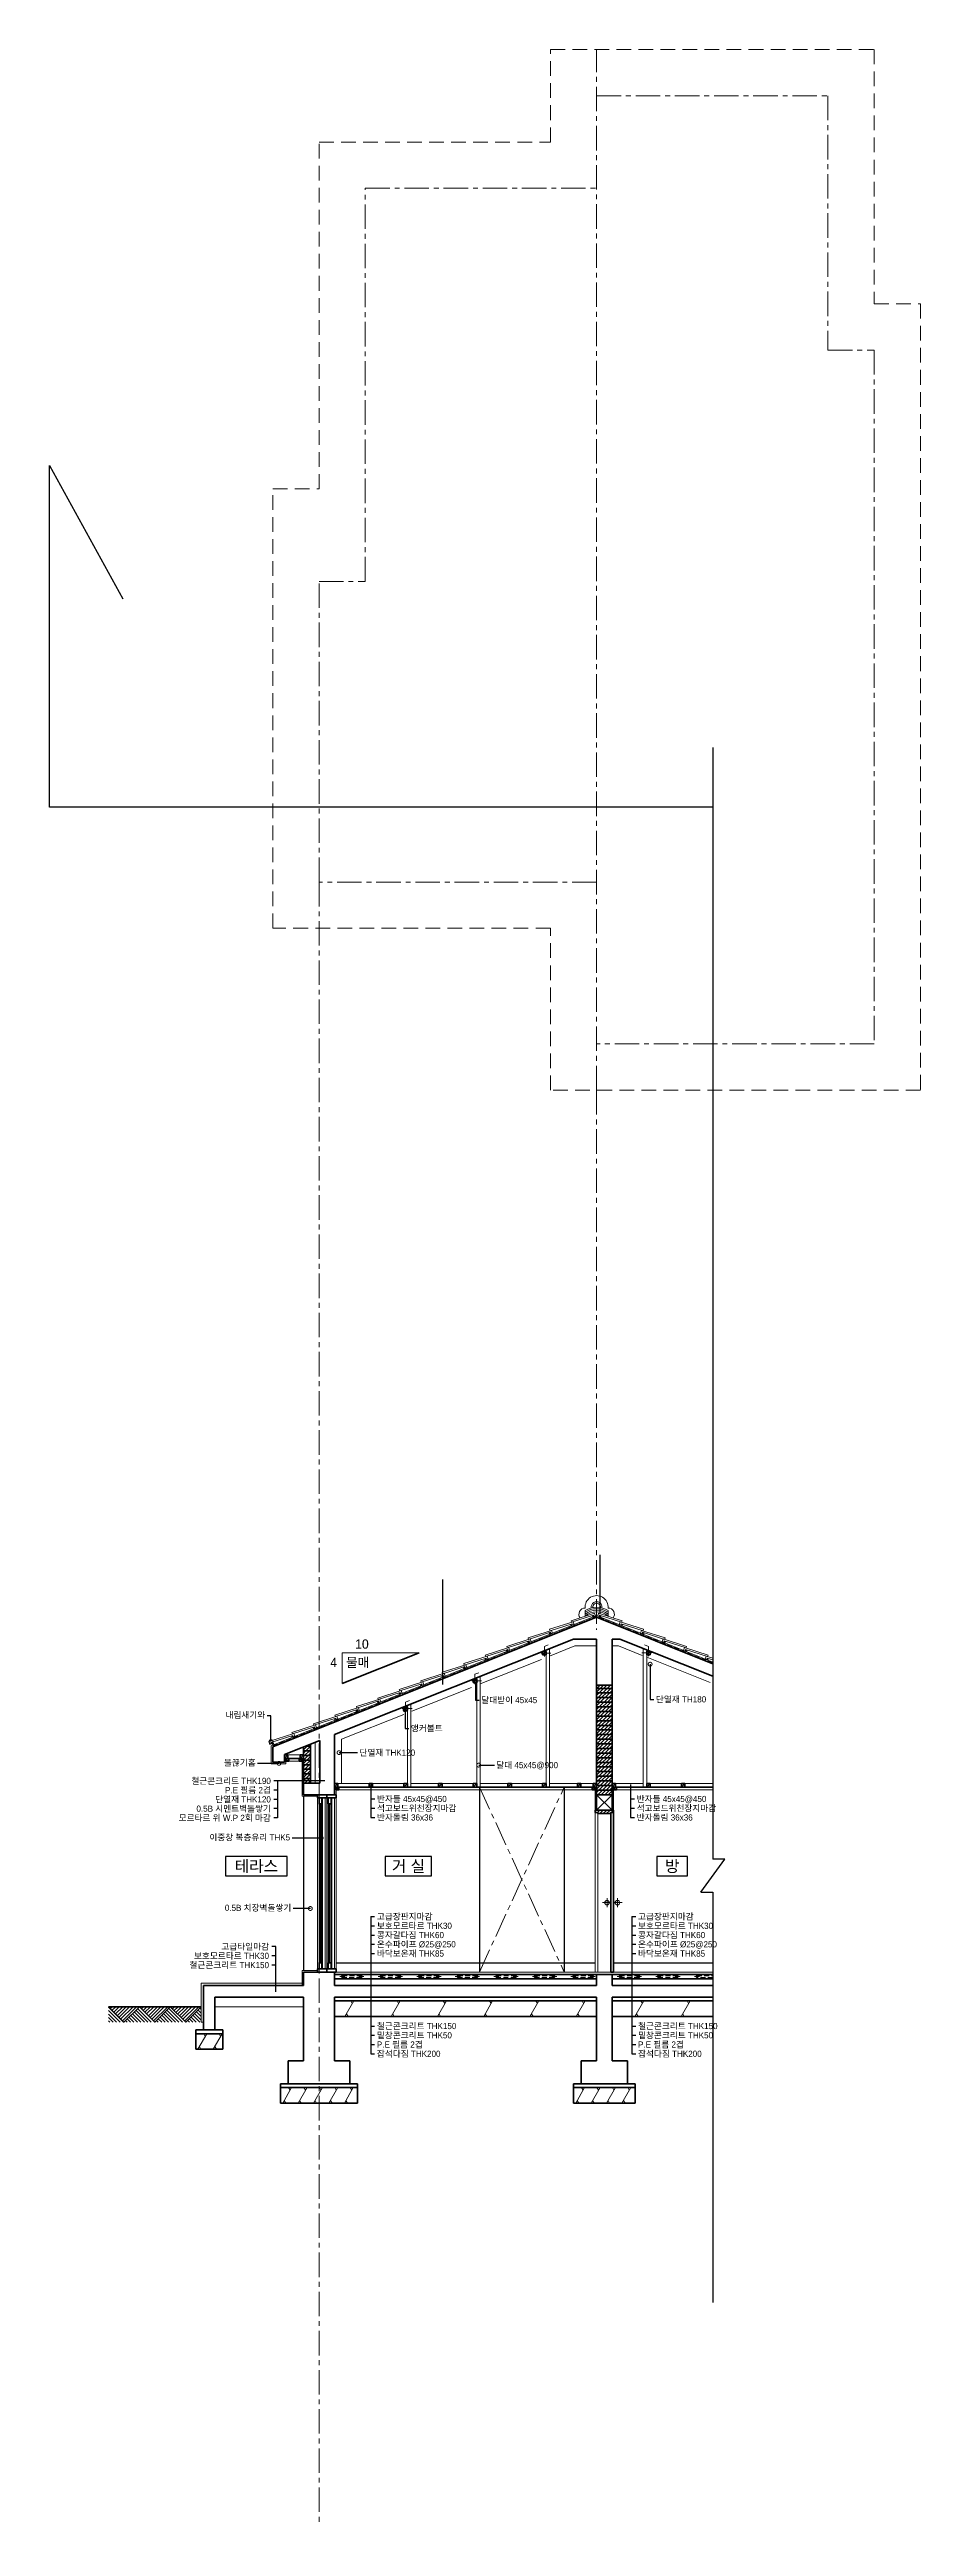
# Model space of a CAD drawing. Header units: millimetres. Extents: x -26940 to 54523, y 0 to 50405.
# Drawn here: x 9967 to 21262, y 18272 to 50405 of the extents above; entities that cross this region are included whole.
import ezdxf
from ezdxf.enums import TextEntityAlignment as Align

# ---------------------------------------------------------------- set-up
doc = ezdxf.new("R2010")
doc.units = ezdxf.units.MM
doc.header["$LTSCALE"] = 10
doc.linetypes.add('CENTER', pattern=[50.8, 31.75, -6.35, 6.35, -6.35])
doc.linetypes.add('HIDDEN', pattern=[9.525, 6.35, -3.175])
doc.layers.get('0').update_dxf_attribs({"lineweight": 30})
for name, color, linetype, lineweight in [('단면선', 2, 'Continuous', 40), ('단열재', 6, 'BATTING', 9), ('마감선', 3, 'Continuous', 20), ('문자', 7, 'Continuous', 30), ('숨은선', 6, 'HIDDEN', 9), ('입면선', 4, 'Continuous', 30), ('중심선', 1, 'CENTER', 20), ('해칭선', 6, 'Continuous', 9)]:
    doc.layers.add(name, color=color, linetype=linetype, lineweight=lineweight)
doc.styles.add('KO', font='')
doc.styles.get('KO').set_extended_font_data('Gulim')
doc.linetypes.add('BATTING', pattern='A,0.00254,-2.54,[134,ltypeshp.shx,S=2.54,R=0,X=-2.54,Y=0],-5.08,[134,ltypeshp.shx,S=2.54,R=180,X=2.54,Y=0],-2.54', length=10.16254)
doc.dimstyles.new('40$7', dxfattribs={"dimscale": 40, "dimtxt": 2, "dimasz": 2.5, "dimexe": 1.25, "dimexo": 0.625, "dimtad": 1, "dimlunit": 6, "dimtxsty": 'KO', "dimblk": 'DOTSMALL', "dimcen": 2.5, "dimclrd": 7, "dimclre": 7, "dimclrt": 7, "dimadec": 0, "dimazin": 0, "dimtfac": 1, "dimtmove": 0, "dimatfit": 3, "dimldrblk": 'DOTSMALL', "dimfxl": 1, "dimlwd": 30, "dimlwe": 30, "dimarcsym": 0})

# ---------------------------------------------------------------- blocks, each defined once
blk = doc.blocks.new('_DotSmall')
at = {"color": 0, "linetype": 'ByBlock', "const_width": 0.5}
blk.add_lwpolyline([(-0.0625, 0, 1), (0.0625, 0, 1)], format="xyb", close=True, dxfattribs=at)

msp = doc.modelspace()

# ---------------------------------------------------------------- hatches: boundary and pattern name
at = {"layer": '단면선'}
h = msp.add_hatch(dxfattribs=at)
h.set_pattern_fill('_USER', color=256, scale=60, pattern_type=0)
h.set_pattern_definition([(0, (17262.04, 27764.556), (0, 60), [])])
h.paths.add_polyline_path([(17262.039, 29184.556), (17062.039, 29184.556), (17062.039, 27764.556), (17262.039, 27764.556)])
h = msp.add_hatch(dxfattribs=at)
h.set_pattern_fill('_USER', color=256, scale=60, pattern_type=0)
h.set_pattern_definition([(0, (13291.5, 27914.556), (0, 60), [])])
h.paths.add_polyline_path([(13352.039, 28420.556), (13262.039, 28384.556), (13262.039, 27914.556), (13352.039, 27914.556)])
at = {"layer": '해칭선'}
h = msp.add_hatch(dxfattribs=at)
h.set_pattern_fill('ANSI31', color=256, scale=10)
h.paths.add_polyline_path([(17262.039, 29184.556), (17062.039, 29184.556), (17062.039, 27764.556), (17262.039, 27764.556)])
h = msp.add_hatch(dxfattribs=at)
h.set_pattern_fill('ANSI31', color=256, scale=10)
h.paths.add_polyline_path([(13352.039, 28420.556), (13262.039, 28384.556), (13262.039, 27914.556), (13352.039, 27914.556)])
h = msp.add_hatch(dxfattribs=at)
h.set_pattern_fill('ANSI31', color=256, scale=5)
h.paths.add_polyline_path([(13068.039, 28235.333), (13032.039, 28235.333), (13032.039, 28199.333), (13068.039, 28199.333)])
h = msp.add_hatch(dxfattribs=at)
h.set_pattern_fill('ANSI31', color=256, scale=5)
h.paths.add_polyline_path([(13242.039, 28235.333), (13206.039, 28235.333), (13206.039, 28199.333), (13242.039, 28199.333)])
h = msp.add_hatch(dxfattribs=at)
h.set_pattern_fill('ANSI31', color=256, scale=5)
h.set_pattern_definition([(45, (650, -370.777), (-11.22532, 11.22532), [])])
h.paths.add_polyline_path([(13718.039, 27864.556), (13682.039, 27864.556), (13682.039, 27828.556), (13718.039, 27828.556)])
h = msp.add_hatch(dxfattribs=at)
h.set_pattern_fill('ANSI31', color=256, scale=5)
h.set_pattern_definition([(45, (3800, -370.777), (-11.22532, 11.22532), [])])
h.paths.add_polyline_path([(17042.039, 27864.556), (17006.039, 27864.556), (17006.039, 27828.556), (17042.039, 27828.556)])
h = msp.add_hatch(dxfattribs=at)
h.set_pattern_fill('ANSI31', color=256, scale=5)
h.set_pattern_definition([(45, (4250, -370.777), (-11.22532, 11.22532), [])])
h.paths.add_polyline_path([(17318.039, 27864.556), (17282.039, 27864.556), (17282.039, 27828.556), (17318.039, 27828.556)])
h = msp.add_hatch(dxfattribs=at)
h.set_pattern_fill('ANSI31', color=256, scale=10)
h.paths.add_polyline_path([(17282.039, 27564.556), (17042.039, 27564.556), (17042.039, 27534.556), (17077.039, 27534.556), (17077.039, 27519.556), (17247.039, 27519.556), (17247.039, 27534.556), (17282.039, 27534.556)])
h = msp.add_hatch(dxfattribs=at)
h.set_pattern_fill('ANSI31', color=256, scale=10)
h.paths.add_polyline_path([(11132.039, 25014.556), (10732.039, 25014.556), (10932.039, 24814.556)])
h.paths.add_polyline_path([(11532.039, 25014.556), (11132.039, 25014.556), (11332.039, 24814.556)])
h.paths.add_polyline_path([(11932.039, 25014.556), (11532.039, 25014.556), (11732.039, 24814.556)])
h = msp.add_hatch(dxfattribs=at)
h.set_pattern_fill('ANSI31', color=256, scale=10, angle=90)
h.paths.add_polyline_path([(10732.039, 25014.556), (10732.039, 24814.556), (10932.039, 24814.556)])
h.paths.add_polyline_path([(11132.039, 25014.556), (10932.039, 24814.556), (11332.039, 24814.556)])
h.paths.add_polyline_path([(11532.039, 25014.556), (11332.039, 24814.556), (11732.039, 24814.556)])
h.paths.add_polyline_path([(11932.039, 25014.556), (11732.039, 24814.556), (11932.039, 24814.556)])

# ---------------------------------------------------------------- linework, layer by layer
for p, q in [((9966.639, 40574.287), (9966.639, 45008.677)), ((9966.639, 45008.677), (10916.003, 43280.992)), ((18568.446, 41351.745), (18568.446, 40574.287)), ((18568.446, 40574.287), (9966.639, 40574.287)), ((18568.446, 40574.287), (18568.446, 26930.581)), ((18412.807, 26500.677), (18724.084, 26930.581)), ((18724.084, 26930.581), (18568.446, 26930.581)), ((18412.807, 26500.677), (18568.446, 26500.677)), ((18568.446, 26500.677), (18568.446, 21178.504))]:
    msp.add_line(p, q)
at = {"layer": '단면선'}
for p, q in [((12862.039, 28386.111), (17062.039, 30066.111)), ((18568.446, 29463.548), (17062.039, 30066.111)), ((13662.039, 28544.556), (16762.039, 29784.556)), ((13761.377, 29206.209), (14761.377, 29606.209)), ((16762.039, 29784.556), (17062.039, 29784.556)), ((17062.039, 29784.556), (17062.039, 27564.556)), ((17262.039, 29784.556), (17262.039, 27564.556)), ((17262.039, 29784.556), (17362.039, 29784.556)), ((18568.446, 29301.993), (17362.039, 29784.556)), ((17062.039, 29184.556), (17262.039, 29184.556)), ((12862.039, 28386.111), (12862.039, 28186.111)), ((13012.039, 28284.556), (13472.039, 28468.556)), ((13012.039, 28186.111), (13012.039, 28284.556)), ((13262.039, 28384.556), (13262.039, 27764.556)), ((13352.039, 28420.556), (13352.039, 27914.556)), ((13472.039, 28468.556), (13472.039, 27914.556)), ((13662.039, 28544.556), (13662.039, 27764.556)), ((12862.039, 28186.111), (13012.039, 28186.111)), ((13012.039, 28235.333), (13262.039, 28235.333)), ((13262.039, 27914.556), (13472.039, 27914.556)), ((13262.039, 27764.556), (13662.039, 27764.556)), ((13479.539, 27644.556), (13479.539, 25584.556)), ((13599.539, 27644.556), (13599.539, 25584.556)), ((13662.039, 27864.556), (17062.039, 27864.556)), ((17262.039, 27864.556), (18568.446, 27864.556)), ((17042.039, 27564.556), (17282.039, 27564.556)), ((17042.039, 27534.556), (17042.039, 27564.556)), ((17077.039, 27534.556), (17042.039, 27534.556)), ((17077.039, 27519.556), (17077.039, 27534.556)), ((17247.039, 27519.556), (17077.039, 27519.556)), ((17247.039, 27534.556), (17247.039, 27519.556)), ((17282.039, 27534.556), (17247.039, 27534.556)), ((17282.039, 27564.556), (17282.039, 27534.556)), ((13662.039, 25464.556), (13262.039, 25464.556)), ((13262.039, 25464.556), (13262.039, 25289.556)), ((13662.039, 25464.556), (13662.039, 25289.556)), ((13662.039, 25434.556), (18568.446, 25434.556)), ((17062.039, 25434.556), (17062.039, 25289.556)), ((17262.039, 25434.556), (17262.039, 25289.556)), ((11962.039, 25289.556), (11962.039, 24714.556)), ((13262.039, 25289.556), (11962.039, 25289.556)), ((13262.039, 25139.556), (12112.039, 25139.556)), ((12112.039, 25139.556), (12112.039, 24714.556)), ((13262.039, 25139.556), (13262.039, 24314.556)), ((13662.039, 25374.556), (17062.039, 25374.556)), ((13662.039, 25289.556), (17062.039, 25289.556)), ((13662.039, 25139.556), (17062.039, 25139.556)), ((13662.039, 25139.556), (13662.039, 24314.556)), ((13662.039, 25089.556), (17062.039, 25089.556)), ((17062.039, 25139.556), (17062.039, 24314.556)), ((17262.039, 25374.556), (18568.446, 25374.556)), ((17262.039, 25289.556), (18568.446, 25289.556)), ((17262.039, 25139.556), (18568.446, 25139.556)), ((17262.039, 25139.556), (17262.039, 24314.556)), ((17262.039, 25089.556), (18568.446, 25089.556)), ((10732.039, 25014.556), (11932.039, 25014.556)), ((13662.039, 24889.556), (17062.039, 24889.556)), ((17262.039, 24889.556), (18568.446, 24889.556)), ((11862.039, 24714.556), (12212.039, 24714.556)), ((11862.039, 24714.556), (11862.039, 24464.556)), ((11862.039, 24664.556), (12212.039, 24664.556)), ((11862.039, 24464.556), (12212.039, 24464.556)), ((12212.039, 24714.556), (12212.039, 24464.556)), ((13062.039, 24314.556), (13262.039, 24314.556)), ((13062.039, 24314.556), (13062.039, 24014.556)), ((13862.039, 24314.556), (13662.039, 24314.556)), ((13862.039, 24314.556), (13862.039, 24014.556)), ((16862.039, 24314.556), (17062.039, 24314.556)), ((16862.039, 24314.556), (16862.039, 24014.556)), ((17462.039, 24314.556), (17262.039, 24314.556)), ((17462.039, 24314.556), (17462.039, 24014.556)), ((12962.039, 24014.556), (13962.039, 24014.556)), ((12962.039, 24014.556), (12962.039, 23764.556)), ((12962.039, 23964.556), (13962.039, 23964.556)), ((13962.039, 24014.556), (13962.039, 23764.556)), ((16762.039, 24014.556), (17562.039, 24014.556)), ((16762.039, 24014.556), (16762.039, 23764.556)), ((16762.039, 23964.556), (17562.039, 23964.556)), ((17562.039, 24014.556), (17562.039, 23764.556)), ((12962.039, 23764.556), (13962.039, 23764.556)), ((16762.039, 23764.556), (17562.039, 23764.556))]:
    msp.add_line(p, q, dxfattribs=at)
for points in [[(16362.039, 29579.556), (16407.039, 29579.556), (16407.039, 29624.556), (16362.039, 29624.556)], [(17757.039, 29581.556), (17712.039, 29581.556), (17712.039, 29626.556), (17757.039, 29626.556)], [(15462.039, 29219.556), (15507.039, 29219.556), (15507.039, 29264.556), (15462.039, 29264.556)], [(14562.039, 28859.556), (14607.039, 28859.556), (14607.039, 28904.556), (14562.039, 28904.556)], [(13012.039, 28235.333), (13057.039, 28235.333), (13057.039, 28280.333), (13012.039, 28280.333)], [(13262.039, 28235.333), (13217.039, 28235.333), (13217.039, 28280.333), (13262.039, 28280.333)], [(13032.039, 28199.333), (13068.039, 28199.333), (13068.039, 28235.333), (13032.039, 28235.333)], [(13242.039, 28199.333), (13206.039, 28199.333), (13206.039, 28235.333), (13242.039, 28235.333)], [(13442.039, 27764.556), (13562.039, 27764.556), (13562.039, 27724.556), (13442.039, 27724.556)], [(13497.039, 27724.556), (13462.039, 27724.556), (13462.039, 27644.556), (13497.039, 27644.556)], [(13562.039, 27764.556), (13682.039, 27764.556), (13682.039, 27724.556), (13562.039, 27724.556)], [(13617.039, 27724.556), (13582.039, 27724.556), (13582.039, 27644.556), (13617.039, 27644.556)], [(13662.039, 27864.556), (13707.039, 27864.556), (13707.039, 27909.556), (13662.039, 27909.556)], [(13682.039, 27828.556), (13718.039, 27828.556), (13718.039, 27864.556), (13682.039, 27864.556)], [(14112.039, 27864.556), (14157.039, 27864.556), (14157.039, 27909.556), (14112.039, 27909.556)], [(14562.039, 27864.556), (14607.039, 27864.556), (14607.039, 27909.556), (14562.039, 27909.556)], [(15012.039, 27864.556), (15057.039, 27864.556), (15057.039, 27909.556), (15012.039, 27909.556)], [(15462.039, 27864.556), (15507.039, 27864.556), (15507.039, 27909.556), (15462.039, 27909.556)], [(15912.039, 27864.556), (15957.039, 27864.556), (15957.039, 27909.556), (15912.039, 27909.556)], [(16362.039, 27864.556), (16407.039, 27864.556), (16407.039, 27909.556), (16362.039, 27909.556)], [(16812.039, 27864.556), (16857.039, 27864.556), (16857.039, 27909.556), (16812.039, 27909.556)], [(17042.039, 27828.556), (17006.039, 27828.556), (17006.039, 27864.556), (17042.039, 27864.556)], [(17062.039, 27864.556), (17017.039, 27864.556), (17017.039, 27909.556), (17062.039, 27909.556)], [(17062.039, 27564.556), (17262.039, 27564.556), (17262.039, 27764.556), (17062.039, 27764.556)], [(17262.039, 27864.556), (17307.039, 27864.556), (17307.039, 27909.556), (17262.039, 27909.556)], [(17282.039, 27828.556), (17318.039, 27828.556), (17318.039, 27864.556), (17282.039, 27864.556)], [(17712.039, 27864.556), (17757.039, 27864.556), (17757.039, 27909.556), (17712.039, 27909.556)], [(18162.039, 27864.556), (18207.039, 27864.556), (18207.039, 27909.556), (18162.039, 27909.556)], [(17247.039, 25464.556), (17282.039, 25464.556), (17282.039, 27534.556), (17247.039, 27534.556)], [(13442.039, 25464.556), (13562.039, 25464.556), (13562.039, 25504.556), (13442.039, 25504.556)], [(13497.039, 25504.556), (13462.039, 25504.556), (13462.039, 25584.556), (13497.039, 25584.556)], [(13562.039, 25464.556), (13682.039, 25464.556), (13682.039, 25504.556), (13562.039, 25504.556)], [(13617.039, 25504.556), (13582.039, 25504.556), (13582.039, 25584.556), (13617.039, 25584.556)]]:
    msp.add_lwpolyline(points, close=True, dxfattribs=at)
msp.add_lwpolyline([(11932.039, 25014.556), (11732.039, 24814.556), (11532.039, 25014.556), (11332.039, 24814.556), (11132.039, 25014.556), (10932.039, 24814.556), (10732.039, 25014.556)], dxfattribs=at)
at = {"layer": '단열재', "ltscale": 0.6}
msp.add_line((13412.039, 28444.556), (13412.039, 27914.556), dxfattribs=at)
at = {"layer": '단열재', "ltscale": 0.9}
for points in [[(16451.981, 29563.599), (16779.372, 29694.556), (17062.039, 29694.556)], [(17262.039, 29694.556), (17344.707, 29694.556), (17654.352, 29570.698)], [(15552.039, 29203.623), (16345.173, 29520.876)], [(17712.039, 29547.623), (18535.02, 29218.43)], [(14666.874, 28849.557), (15437.21, 29157.691)], [(15500.53, 29183.019), (15507.039, 29185.623)], [(13752.039, 27909.556), (13752.039, 28483.623), (14560.367, 28806.954)]]:
    msp.add_lwpolyline(points, dxfattribs=at)
at = {"layer": '마감선'}
for p, q in [((12842.039, 28399.651), (17062.039, 30087.651)), ((16912.039, 30154.936), (16912.039, 30080.264)), ((18568.446, 29485.089), (17062.039, 30087.651)), ((17212.039, 30154.936), (17212.039, 30080.264)), ((16407.039, 27864.556), (16407.039, 29642.556)), ((16452.039, 27864.556), (16452.039, 29660.556)), ((17667.039, 27864.556), (17667.039, 29662.556)), ((17712.039, 27864.556), (17712.039, 29644.556)), ((15507.039, 27864.556), (15507.039, 29282.556)), ((15552.039, 27864.556), (15552.039, 29300.556)), ((14607.039, 27864.556), (14607.039, 28922.556)), ((14652.039, 27864.556), (14652.039, 28940.556)), ((12842.039, 28399.651), (12842.039, 28166.111)), ((13057.039, 28280.333), (13217.039, 28280.333)), ((12842.039, 28166.111), (12917.039, 28166.111)), ((12917.039, 28186.111), (12917.039, 28166.111)), ((12957.039, 28186.111), (12957.039, 28166.111)), ((12957.039, 28166.111), (13032.039, 28166.111)), ((13032.039, 28166.111), (13032.039, 28235.333)), ((13206.039, 28199.333), (13068.039, 28199.333)), ((13242.039, 28235.333), (13242.039, 27744.556)), ((13242.039, 27744.556), (13442.039, 27744.556)), ((13442.039, 25504.556), (13442.039, 27724.556)), ((13462.039, 27644.556), (13462.039, 25584.556)), ((13497.039, 27644.556), (13497.039, 25584.556)), ((13562.039, 25504.556), (13562.039, 27724.556)), ((13562.039, 27724.556), (13562.039, 25504.556)), ((13582.039, 27644.556), (13582.039, 25584.556)), ((13617.039, 27644.556), (13617.039, 25584.556)), ((13682.039, 27864.556), (13682.039, 27764.556)), ((13682.039, 27724.556), (13682.039, 25504.556)), ((13707.039, 27909.556), (14607.039, 27909.556)), ((17006.039, 27828.556), (13718.039, 27828.556)), ((14652.039, 27909.556), (15507.039, 27909.556)), ((15552.039, 27909.556), (16407.039, 27909.556)), ((16452.039, 27909.556), (17017.039, 27909.556)), ((17042.039, 27864.556), (17042.039, 27564.556)), ((17282.039, 27864.556), (17282.039, 27564.556)), ((17307.039, 27909.556), (17667.039, 27909.556)), ((18568.446, 27828.556), (17318.039, 27828.556)), ((17712.039, 27909.556), (18568.446, 27909.556)), ((17042.039, 27534.556), (17042.039, 25464.458)), ((17077.039, 27519.556), (17077.039, 25464.556)), ((13242.039, 25484.556), (13242.039, 25289.556)), ((13442.039, 25484.556), (13242.039, 25484.556)), ((13662.039, 25464.556), (18568.446, 25464.556)), ((13242.039, 25319.556), (11932.039, 25319.556)), ((11932.039, 25319.556), (11932.039, 24814.556)), ((11932.039, 24814.556), (11962.039, 24814.556))]:
    msp.add_line(p, q, dxfattribs=at)
for points in [[(16490.953, 29859.217), (16478.688, 29897.29), (16174.102, 29799.168), (16180.235, 29780.132), (16465.784, 29872.121), (16471.916, 29853.084)], [(16769.496, 29970.634), (16757.231, 30008.707), (16452.645, 29910.586), (16458.778, 29891.549), (16744.327, 29983.538), (16750.459, 29964.501)], [(16732.357, 29955.778), (16750.926, 29963.206), (16743.498, 29981.776), (16724.929, 29974.348)], [(17048.039, 30082.051), (17035.774, 30120.124), (16731.188, 30022.003), (16737.321, 30002.966), (17022.87, 30094.955), (17029.002, 30075.918)], [(17010.9, 30067.195), (17029.469, 30074.623), (17022.041, 30093.193), (17003.472, 30085.765)], [(17076.04, 30082.051), (17088.305, 30120.124), (17392.89, 30022.003), (17386.758, 30002.966), (17101.209, 30094.955), (17095.076, 30075.918)], [(17113.179, 30067.195), (17094.609, 30074.623), (17102.037, 30093.193), (17120.607, 30085.765)], [(17354.583, 29970.634), (17366.848, 30008.707), (17671.433, 29910.586), (17665.301, 29891.549), (17379.752, 29983.538), (17373.619, 29964.501)], [(17391.722, 29955.778), (17373.152, 29963.206), (17380.58, 29981.776), (17399.15, 29974.348)], [(17633.126, 29859.217), (17645.391, 29897.29), (17949.976, 29799.168), (17943.844, 29780.132), (17658.295, 29872.121), (17652.162, 29853.084)], [(15655.324, 29524.965), (15643.058, 29563.038), (15338.473, 29464.917), (15344.606, 29445.88), (15630.154, 29537.869), (15636.287, 29518.832)], [(15933.867, 29636.382), (15921.601, 29674.455), (15617.016, 29576.334), (15623.149, 29557.297), (15908.697, 29649.286), (15914.83, 29630.25)], [(15896.728, 29621.527), (15915.297, 29628.954), (15907.869, 29647.524), (15889.3, 29640.096)], [(16212.41, 29747.799), (16200.144, 29785.873), (15895.559, 29687.751), (15901.692, 29668.715), (16187.241, 29760.703), (16193.373, 29741.667)], [(16175.271, 29732.944), (16193.84, 29740.372), (16186.412, 29758.941), (16167.843, 29751.513)], [(16453.814, 29844.361), (16472.383, 29851.789), (16464.955, 29870.358), (16446.386, 29862.931)], [(17670.265, 29844.361), (17651.695, 29851.789), (17659.123, 29870.358), (17677.693, 29862.931)], [(17911.669, 29747.799), (17923.934, 29785.873), (18228.519, 29687.751), (18222.387, 29668.715), (17936.838, 29760.703), (17930.705, 29741.667)], [(17948.808, 29732.944), (17930.238, 29740.372), (17937.666, 29758.941), (17956.236, 29751.513)], [(18190.212, 29636.382), (18202.477, 29674.455), (18507.062, 29576.334), (18500.93, 29557.297), (18215.381, 29649.286), (18209.248, 29630.25)], [(18227.351, 29621.527), (18208.781, 29628.954), (18216.209, 29647.524), (18234.779, 29640.096)], [(15098.238, 29302.131), (15085.972, 29340.204), (14781.387, 29242.082), (14787.52, 29223.046), (15073.068, 29315.035), (15079.201, 29295.998)], [(15061.099, 29287.275), (15079.668, 29294.703), (15072.24, 29313.272), (15053.671, 29305.845)], [(15376.781, 29413.548), (15364.515, 29451.621), (15059.93, 29353.5), (15066.063, 29334.463), (15351.611, 29426.452), (15357.744, 29407.415)], [(15339.642, 29398.692), (15358.211, 29406.12), (15350.783, 29424.69), (15332.214, 29417.262)], [(15618.185, 29510.109), (15636.754, 29517.537), (15629.326, 29536.107), (15610.757, 29528.679)], [(18505.894, 29510.109), (18487.324, 29517.537), (18494.752, 29536.107), (18513.322, 29528.679)], [(14262.609, 28967.879), (14250.343, 29005.952), (13945.758, 28907.831), (13951.891, 28888.794), (14237.439, 28980.783), (14243.572, 28961.746)], [(14225.47, 28953.023), (14244.039, 28960.451), (14236.611, 28979.021), (14218.042, 28971.593)], [(14541.152, 29079.296), (14528.886, 29117.369), (14224.301, 29019.248), (14230.434, 29000.211), (14515.982, 29092.2), (14522.115, 29073.164)], [(14504.013, 29064.441), (14522.582, 29071.868), (14515.154, 29090.438), (14496.585, 29083.01)], [(14819.695, 29190.713), (14807.429, 29228.787), (14502.844, 29130.665), (14508.977, 29111.629), (14794.525, 29203.617), (14800.658, 29184.581)], [(14782.556, 29175.858), (14801.125, 29183.286), (14793.697, 29201.855), (14775.128, 29194.427)], [(13426.98, 28633.627), (13414.714, 28671.701), (13110.129, 28573.579), (13116.262, 28554.543), (13401.81, 28646.531), (13407.943, 28627.495)], [(13389.841, 28618.772), (13408.41, 28626.2), (13400.982, 28644.769), (13382.413, 28637.341)], [(13705.523, 28745.045), (13693.257, 28783.118), (13388.672, 28684.996), (13394.805, 28665.96), (13680.353, 28757.949), (13686.486, 28738.912)], [(13668.384, 28730.189), (13686.953, 28737.617), (13679.525, 28756.186), (13660.956, 28748.759)], [(13984.066, 28856.462), (13971.8, 28894.535), (13667.215, 28796.414), (13673.348, 28777.377), (13958.896, 28869.366), (13965.029, 28850.329)], [(13946.927, 28841.606), (13965.496, 28849.034), (13958.068, 28867.604), (13939.499, 28860.176)], [(13148.437, 28522.21), (13129.4, 28516.078), (13123.267, 28535.114), (12837.719, 28443.125), (12843.851, 28424.089), (12824.815, 28417.956), (12812.55, 28456.029), (13136.171, 28560.283)], [(12860.609, 28407.079), (12879.178, 28414.507), (12864.323, 28451.646), (12845.753, 28444.218)], [(13111.298, 28507.355), (13129.867, 28514.782), (13122.439, 28533.352), (13103.87, 28525.924)], [(13507.039, 27724.556), (13542.039, 27724.556), (13542.039, 25504.556), (13507.039, 25504.556)], [(13627.039, 27724.556), (13662.039, 27724.556), (13662.039, 25504.556), (13627.039, 25504.556)]]:
    msp.add_lwpolyline(points, close=True, dxfattribs=at)
msp.add_lwpolyline([(18568.446, 29513.862), (18493.924, 29537.869), (18487.791, 29518.832), (18468.755, 29524.965), (18481.02, 29563.038), (18568.446, 29534.874)], dxfattribs=at)
for centre, radius in [((17197.039, 26364.556), 30), ((17332.039, 26364.556), 30), ((13762.039, 25404.556), 12.5), ((14012.039, 25404.556), 12.5), ((14262.039, 25404.556), 12.5), ((14512.039, 25404.556), 12.5), ((14762.039, 25404.556), 12.5), ((15012.039, 25404.556), 12.5), ((15262.039, 25404.556), 12.5), ((15512.039, 25404.556), 12.5), ((15762.039, 25404.556), 12.5), ((16012.039, 25404.556), 12.5), ((16262.039, 25404.556), 12.5), ((16512.039, 25404.556), 12.5), ((16762.039, 25404.556), 12.5), ((17012.039, 25404.556), 12.5), ((17362.039, 25404.556), 12.5), ((17612.039, 25404.556), 12.5), ((17862.039, 25404.556), 12.5), ((18112.039, 25404.556), 12.5), ((18362.039, 25404.556), 12.5)]:
    msp.add_circle(centre, radius, dxfattribs=at)
for centre, radius, start, end in [((17062.039, 30197.651), 150, 355.6568713, 184.3431287), ((17062.039, 30197.651), 70, 352.9391126, 187.0608874), ((17062.039, 30197.651), 50, 354.9627788, 185.0372212), ((16912.039, 30106.293), 80, 89.691505, 215.8971199), ((17062.039, 29912.923), 284.729, 58.2093357, 121.7906643), ((17062.039, 29912.923), 264.729, 55.4852864, 124.5147136), ((17062.039, 29912.923), 244.729, 52.1987964, 127.8012036), ((17062.039, 29912.923), 224.729, 48.127785, 131.872215), ((17212.039, 30106.293), 80, 324.1028801, 90.308495)]:
    msp.add_arc(centre, radius, start, end, dxfattribs=at)
at = {"layer": '문자'}
for p, q in [((17110.024, 30122.195), (17110.024, 30878.086)), ((15066.04, 29194.464), (15066.04, 30554.982)), ((12923.598, 27944.294), (12873.598, 27944.294)), ((12923.598, 27824.294), (12873.598, 27824.294)), ((12923.598, 27704.294), (12873.598, 27704.294)), ((13535.779, 27944.294), (12923.598, 27944.294)), ((12923.598, 27944.294), (12923.598, 27464.294)), ((14134.539, 27897.092), (14134.539, 27469.93)), ((14134.539, 27709.93), (14184.539, 27709.93)), ((17502.846, 27897.092), (17502.846, 27469.93)), ((17502.846, 27709.93), (17552.846, 27709.93)), ((12923.598, 27584.294), (12873.598, 27584.294)), ((12923.598, 27464.294), (12873.598, 27464.294)), ((14134.539, 27589.93), (14184.539, 27589.93)), ((14134.539, 27469.93), (14184.539, 27469.93)), ((17502.846, 27589.93), (17552.846, 27589.93)), ((17502.846, 27469.93), (17552.846, 27469.93)), ((14133.103, 26184.257), (14133.103, 24403.863)), ((14133.103, 26184.257), (14183.103, 26184.257)), ((14133.103, 26064.257), (14183.103, 26064.257)), ((17520.36, 26184.257), (17520.36, 24403.863)), ((17520.36, 26184.257), (17570.36, 26184.257)), ((17520.36, 26064.257), (17570.36, 26064.257)), ((12899.495, 25794.751), (12849.495, 25794.751)), ((12899.495, 25207.199), (12899.495, 25794.751)), ((14133.103, 25944.257), (14183.103, 25944.257)), ((14133.103, 25824.257), (14183.103, 25824.257)), ((17520.36, 25944.257), (17570.36, 25944.257)), ((17520.36, 25824.257), (17570.36, 25824.257)), ((12899.495, 25674.751), (12849.495, 25674.751)), ((12899.495, 25554.751), (12849.495, 25554.751)), ((14133.103, 25704.257), (14183.103, 25704.257)), ((17520.36, 25704.257), (17570.36, 25704.257)), ((14133.103, 24763.863), (14183.103, 24763.863)), ((17520.36, 24763.863), (17570.36, 24763.863)), ((14133.103, 24643.863), (14183.103, 24643.863)), ((14133.103, 24523.863), (14183.103, 24523.863)), ((17520.36, 24643.863), (17570.36, 24643.863)), ((17520.36, 24523.863), (17570.36, 24523.863)), ((14133.103, 24403.863), (14183.103, 24403.863)), ((17520.36, 24403.863), (17570.36, 24403.863))]:
    msp.add_line(p, q, dxfattribs=at)
for points in [[(12249.07, 26713.404), (13049.07, 26713.404), (13049.07, 26963.404), (12249.07, 26963.404)], [(14321.436, 26713.404), (14921.436, 26713.404), (14921.436, 26963.404), (14321.436, 26963.404)], [(17842.616, 26713.404), (18242.616, 26713.404), (18242.616, 26963.404), (17842.616, 26963.404)]]:
    msp.add_lwpolyline(points, close=True, dxfattribs=at)
at = {"layer": '숨은선'}
for p, q in [((12862.039, 28396.881), (17062.039, 30076.881)), ((18568.446, 29474.318), (17062.039, 30076.881)), ((13762.039, 25417.056), (14012.039, 25417.056)), ((14012.039, 25392.056), (13762.039, 25392.056)), ((14262.039, 25417.056), (14512.039, 25417.056)), ((14512.039, 25392.056), (14262.039, 25392.056)), ((14762.039, 25417.056), (15012.039, 25417.056)), ((15012.039, 25392.056), (14762.039, 25392.056)), ((15262.039, 25417.056), (15512.039, 25417.056)), ((15512.039, 25392.056), (15262.039, 25392.056)), ((15762.039, 25417.056), (16012.039, 25417.056)), ((16012.039, 25392.056), (15762.039, 25392.056)), ((16262.039, 25417.056), (16512.039, 25417.056)), ((16512.039, 25392.056), (16262.039, 25392.056)), ((16762.039, 25417.056), (17012.039, 25417.056)), ((17012.039, 25392.056), (16762.039, 25392.056)), ((17362.039, 25417.056), (17612.039, 25417.056)), ((17612.039, 25392.056), (17362.039, 25392.056)), ((17862.039, 25417.056), (18112.039, 25417.056)), ((18112.039, 25392.056), (17862.039, 25392.056)), ((18362.039, 25417.056), (18568.446, 25417.056)), ((18568.446, 25392.056), (18362.039, 25392.056))]:
    msp.add_line(p, q, dxfattribs=at)
at = {"layer": '숨은선', "ltscale": 3}
msp.add_lwpolyline([(21262.039, 36905.195), (16462.039, 36905.195), (16462.039, 39005.195), (12862.039, 39005.195), (12862.039, 44705.195), (13462.039, 44705.195), (13462.039, 49205.195), (16462.039, 49205.195), (16462.039, 50405.195), (20662.039, 50405.195), (20662.039, 47105.195), (21262.039, 47105.195)], close=True, dxfattribs=at)
at = {"layer": '입면선'}
for p, q in [((13262.039, 27744.556), (13262.039, 25484.556)), ((15542.039, 27864.556), (15542.039, 25464.458)), ((16642.039, 27864.556), (16642.039, 25464.458)), ((13682.039, 25584.556), (17042.039, 25584.556)), ((17282.039, 25584.556), (18568.446, 25584.556))]:
    msp.add_line(p, q, dxfattribs=at)
at = {"layer": '중심선', "color": 7}
msp.add_line((17062.039, 36905.195), (17062.039, 50405.195), dxfattribs=at)
at = {"layer": '중심선'}
for p, q in [((17062.039, 49805.195), (20062.039, 49805.195)), ((20062.039, 49805.195), (20062.039, 46505.195)), ((14062.039, 43505.195), (14062.039, 48605.195)), ((14062.039, 48605.195), (17062.039, 48605.195)), ((20062.039, 46505.195), (20662.039, 46505.195)), ((20662.039, 46505.195), (20662.039, 37505.195)), ((13462.039, 39605.195), (13462.039, 43505.195)), ((13462.039, 43505.195), (14062.039, 43505.195)), ((17062.039, 39605.195), (13462.039, 39605.195)), ((13462.039, 39605.195), (13462.039, 18271.771)), ((20662.039, 37505.195), (17062.039, 37505.195)), ((17062.039, 36905.195), (17062.039, 29904.556)), ((15542.039, 25464.556), (16642.039, 27864.556)), ((15542.039, 27864.556), (16642.039, 25464.458)), ((17257.039, 26364.556), (17137.039, 26364.556)), ((17197.039, 26304.556), (17197.039, 26424.556)), ((17272.039, 26364.556), (17392.039, 26364.556)), ((17332.039, 26304.556), (17332.039, 26424.556)), ((13729.539, 25404.556), (13794.539, 25404.556)), ((13762.039, 25437.056), (13762.039, 25372.056)), ((13979.539, 25404.556), (14044.539, 25404.556)), ((14012.039, 25437.056), (14012.039, 25372.056)), ((14229.539, 25404.556), (14294.539, 25404.556)), ((14262.039, 25437.056), (14262.039, 25372.056)), ((14479.539, 25404.556), (14544.539, 25404.556)), ((14512.039, 25437.056), (14512.039, 25372.056)), ((14729.539, 25404.556), (14794.539, 25404.556)), ((14762.039, 25437.056), (14762.039, 25372.056)), ((14979.539, 25404.556), (15044.539, 25404.556)), ((15012.039, 25437.056), (15012.039, 25372.056)), ((15229.539, 25404.556), (15294.539, 25404.556)), ((15262.039, 25437.056), (15262.039, 25372.056)), ((15479.539, 25404.556), (15544.539, 25404.556)), ((15512.039, 25437.056), (15512.039, 25372.056)), ((15729.539, 25404.556), (15794.539, 25404.556)), ((15762.039, 25437.056), (15762.039, 25372.056)), ((15979.539, 25404.556), (16044.539, 25404.556)), ((16012.039, 25437.056), (16012.039, 25372.056)), ((16229.539, 25404.556), (16294.539, 25404.556)), ((16262.039, 25437.056), (16262.039, 25372.056)), ((16479.539, 25404.556), (16544.539, 25404.556)), ((16512.039, 25437.056), (16512.039, 25372.056)), ((16729.539, 25404.556), (16794.539, 25404.556)), ((16762.039, 25437.056), (16762.039, 25372.056)), ((16979.539, 25404.556), (17044.539, 25404.556)), ((17012.039, 25437.056), (17012.039, 25372.056)), ((17329.539, 25404.556), (17394.539, 25404.556)), ((17362.039, 25437.056), (17362.039, 25372.056)), ((17579.539, 25404.556), (17644.539, 25404.556)), ((17612.039, 25437.056), (17612.039, 25372.056)), ((17829.539, 25404.556), (17894.539, 25404.556)), ((17862.039, 25437.056), (17862.039, 25372.056)), ((18079.539, 25404.556), (18144.539, 25404.556)), ((18112.039, 25437.056), (18112.039, 25372.056)), ((18329.539, 25404.556), (18394.539, 25404.556)), ((18362.039, 25437.056), (18362.039, 25372.056))]:
    msp.add_line(p, q, dxfattribs=at)
at = {"layer": '해칭선'}
for p, q in [((16732.357, 29955.778), (16743.498, 29981.776)), ((17010.9, 30067.195), (17022.041, 30093.193)), ((17113.179, 30067.195), (17102.037, 30093.193)), ((17391.722, 29955.778), (17380.58, 29981.776)), ((15896.728, 29621.527), (15907.869, 29647.524)), ((16175.271, 29732.944), (16186.412, 29758.941)), ((16342.039, 29602.056), (16469.891, 29602.056)), ((16362.039, 29579.556), (16407.039, 29624.556)), ((16384.539, 29687.407), (16434.539, 29707.407)), ((16384.539, 29559.556), (16384.539, 29687.407)), ((16453.814, 29844.361), (16464.955, 29870.358)), ((17777.039, 29604.056), (17649.188, 29604.056)), ((17670.265, 29844.361), (17659.123, 29870.358)), ((17734.539, 29689.407), (17684.539, 29709.407)), ((17712.039, 29581.556), (17757.039, 29626.556)), ((17734.539, 29561.556), (17734.539, 29689.407)), ((17948.808, 29732.944), (17937.666, 29758.941)), ((18227.351, 29621.527), (18216.209, 29647.524)), ((15061.099, 29287.275), (15072.24, 29313.272)), ((15339.642, 29398.692), (15350.783, 29424.69)), ((15442.039, 29242.056), (15569.891, 29242.056)), ((15462.039, 29219.556), (15507.039, 29264.556)), ((15484.539, 29327.407), (15534.539, 29347.407)), ((15484.539, 29199.556), (15484.539, 29327.407)), ((15618.185, 29510.109), (15629.326, 29536.107)), ((18505.894, 29510.109), (18494.752, 29536.107)), ((14225.47, 28953.023), (14236.611, 28979.021)), ((14504.013, 29064.441), (14515.154, 29090.438)), ((14584.539, 28967.407), (14634.539, 28987.407)), ((14584.539, 28839.556), (14584.539, 28967.407)), ((14782.556, 29175.858), (14793.697, 29201.855)), ((13389.841, 28618.772), (13400.982, 28644.769)), ((13668.384, 28730.189), (13679.525, 28756.186)), ((13946.927, 28841.606), (13958.068, 28867.604)), ((14542.039, 28882.056), (14669.891, 28882.056)), ((14562.039, 28859.556), (14607.039, 28904.556)), ((12860.609, 28407.079), (12864.323, 28451.646)), ((13012.039, 28235.333), (13057.039, 28280.333)), ((13111.298, 28507.355), (13122.439, 28533.352)), ((13217.039, 28235.333), (13262.039, 28280.333)), ((13662.039, 27864.556), (13707.039, 27909.556)), ((14112.039, 27864.556), (14157.039, 27909.556)), ((14562.039, 27864.556), (14607.039, 27909.556)), ((15012.039, 27864.556), (15057.039, 27909.556)), ((15462.039, 27864.556), (15507.039, 27909.556)), ((15912.039, 27864.556), (15957.039, 27909.556)), ((16362.039, 27864.556), (16407.039, 27909.556)), ((16812.039, 27864.556), (16857.039, 27909.556)), ((17017.039, 27864.556), (17062.039, 27909.556)), ((17062.039, 27564.556), (17262.039, 27764.556)), ((17062.039, 27764.556), (17262.039, 27564.556)), ((17262.039, 27864.556), (17307.039, 27909.556)), ((17712.039, 27864.556), (17757.039, 27909.556)), ((18162.039, 27864.556), (18207.039, 27909.556)), ((13797.954, 24889.556), (13913.424, 25089.556)), ((13873.424, 25089.556), (13893.424, 25054.915)), ((14397.954, 24889.556), (14513.424, 25089.556)), ((14473.424, 25089.556), (14493.424, 25054.915)), ((14997.954, 24889.556), (15113.424, 25089.556)), ((15073.424, 25089.556), (15093.424, 25054.915)), ((15597.954, 24889.556), (15713.424, 25089.556)), ((15673.424, 25089.556), (15693.424, 25054.915)), ((16197.954, 24889.556), (16313.424, 25089.556)), ((16273.424, 25089.556), (16293.424, 25054.915)), ((16797.954, 24889.556), (16913.424, 25089.556)), ((16873.424, 25089.556), (16893.424, 25054.915)), ((17559.557, 24889.556), (17675.027, 25089.556)), ((17635.027, 25089.556), (17655.027, 25054.915)), ((18159.557, 24889.556), (18275.027, 25089.556)), ((18235.027, 25089.556), (18255.027, 25054.915)), ((12112.039, 25014.556), (13262.039, 25014.556)), ((13817.954, 24924.197), (13837.954, 24889.556)), ((14417.954, 24924.197), (14437.954, 24889.556)), ((15017.954, 24924.197), (15037.954, 24889.556)), ((15617.954, 24924.197), (15637.954, 24889.556)), ((16217.954, 24924.197), (16237.954, 24889.556)), ((16817.954, 24924.197), (16837.954, 24889.556)), ((17579.557, 24924.197), (17599.557, 24889.556)), ((18179.557, 24924.197), (18199.557, 24889.556)), ((11890.444, 24464.556), (12005.914, 24664.556)), ((11910.444, 24499.197), (11930.444, 24464.556)), ((11965.914, 24664.556), (11985.914, 24629.915)), ((12090.444, 24464.556), (12205.914, 24664.556)), ((12110.444, 24499.197), (12130.444, 24464.556)), ((12165.914, 24664.556), (12185.914, 24629.915)), ((12990.444, 23764.556), (13105.914, 23964.556)), ((13010.444, 23799.197), (13030.444, 23764.556)), ((13065.914, 23964.556), (13085.914, 23929.915)), ((13190.444, 23764.556), (13305.914, 23964.556)), ((13210.444, 23799.197), (13230.444, 23764.556)), ((13265.914, 23964.556), (13285.914, 23929.915)), ((13390.444, 23764.556), (13505.914, 23964.556)), ((13410.444, 23799.197), (13430.444, 23764.556)), ((13465.914, 23964.556), (13485.914, 23929.915)), ((13590.444, 23764.556), (13705.914, 23964.556)), ((13610.444, 23799.197), (13630.444, 23764.556)), ((13665.914, 23964.556), (13685.914, 23929.915)), ((13790.444, 23764.556), (13905.914, 23964.556)), ((13810.444, 23799.197), (13830.444, 23764.556)), ((13865.914, 23964.556), (13885.914, 23929.915)), ((16790.444, 23764.556), (16905.914, 23964.556)), ((16810.444, 23799.197), (16830.444, 23764.556)), ((16865.914, 23964.556), (16885.914, 23929.915)), ((16990.444, 23764.556), (17105.914, 23964.556)), ((17010.444, 23799.197), (17030.444, 23764.556)), ((17065.914, 23964.556), (17085.914, 23929.915)), ((17190.444, 23764.556), (17305.914, 23964.556)), ((17210.444, 23799.197), (17230.444, 23764.556)), ((17265.914, 23964.556), (17285.914, 23929.915)), ((17390.444, 23764.556), (17505.914, 23964.556)), ((17410.444, 23799.197), (17430.444, 23764.556)), ((17465.914, 23964.556), (17485.914, 23929.915))]:
    msp.add_line(p, q, dxfattribs=at)
msp.add_lwpolyline([(14761.377, 29606.209), (13761.377, 29606.209), (13761.377, 29206.209)], dxfattribs=at)

# ---------------------------------------------------------------- texts
at = {"layer": '문자', "style": 'KO'}
for s, height, p in [('10', 120, (14018.614, 29719.654)), ('4', 120, (13650.894, 29481.377)), ('물매', 120, (13962.732, 29481.377)), ('테라스', 150, (12649.07, 26838.404)), ('거 실', 150, (14621.436, 26838.404)), ('방', 150, (18042.616, 26838.404))]:
    msp.add_text(s, height=height, dxfattribs=at).set_placement(p, align=Align.MIDDLE_CENTER)
for s, p in [('철근콘크리트 THK190', (12837.294, 27944.294)), ('단열재 THK120', (12837.294, 27704.294)), ('P.E 필름 2겹', (12837.294, 27824.294)), ('모르타르 위 W.P 2회 마감', (12837.294, 27464.294)), ('0.5B 시멘트벽돌쌓기', (12837.294, 27584.294)), ('보호모르타르 THK30', (12813.19, 25674.751)), (' 고급타일마감', (12813.19, 25794.751)), (' 철근콘크리트 THK150', (12813.19, 25554.751))]:
    msp.add_text(s, height=80, dxfattribs=at).set_placement(p, align=Align.MIDDLE_RIGHT)
for s, p in [(' 석고보드위천장지마감', (14184.539, 27589.93)), (' 반자틀 45x45@450', (14184.539, 27709.93)), (' 석고보드위천장지마감', (17552.846, 27589.93)), (' 반자틀 45x45@450', (17552.846, 27709.93)), (' 반자돌림 36x36', (14184.539, 27469.93)), (' 반자돌림 36x36', (17552.846, 27469.93)), (' 고급장판지마감', (14183.103, 26184.257)), (' 보호모르타르 THK30', (14183.103, 26064.257)), (' 고급장판지마감', (17570.36, 26184.257)), (' 보호모르타르 THK30', (17570.36, 26064.257)), (' 온수파이프 Ø25@250', (14183.103, 25824.257)), (' 콩자갈다짐 THK60', (14183.103, 25944.257)), (' 바닥보온재 THK85', (14183.103, 25704.257)), (' 온수파이프 Ø25@250', (17570.36, 25824.257)), (' 콩자갈다짐 THK60', (17570.36, 25944.257)), (' 바닥보온재 THK85', (17570.36, 25704.257)), (' 철근콘크리트 THK150', (14183.103, 24763.863)), (' 철근콘크리트 THK150', (17570.36, 24763.863)), (' 잡석다짐 THK200', (14183.103, 24403.863)), (' P.E 필름 2겹', (14183.103, 24523.863)), (' 밑창콘크리트 THK50', (14183.103, 24643.863)), (' 잡석다짐 THK200', (17570.36, 24403.863)), (' P.E 필름 2겹', (17570.36, 24523.863)), (' 밑창콘크리트 THK50', (17570.36, 24643.863))]:
    msp.add_text(s, height=80, dxfattribs=at).set_placement(p, align=Align.MIDDLE_LEFT)
at = {"layer": '문자', "color": 7, "char_height": 80, "style": 'KO'}
for s, insert, attachment_point in [('달대받이 45x45', (15565.327, 29032.721), 1), ('단열재 TH180', (17831.093, 29042.177), 1), ('내림새기와', (12763.722, 28750.21), 9), ('앵커볼트', (14652.286, 28665.704), 1), ('단열재 THK120', (13986.535, 28350.954), 1), ('물끊기홈', (12640.436, 28131.383), 9), ('달대 45x45@900', (15760.622, 28188.955), 1), ('이중창 복층유리 THK5', (13086.708, 27162.735), 9), ('0.5B 치장벽돌쌓기', (13102.125, 26248.682), 9)]:
    msp.add_mtext(s, dxfattribs=dict(at, insert=insert, attachment_point=attachment_point))

# ---------------------------------------------------------------- leaders
at = {"layer": '문자', "annotation_type": 0, "has_hookline": 1}
for points, hookline_direction, text_width in [([(15490.327, 29229.9), (15490.327, 28992.721), (15540.327, 28992.721)], 0, 756.325), ([(17756.093, 29458.077), (17756.093, 29002.177), (17806.093, 29002.177)], 0, 673.129), ([(12838.722, 28454.365), (12838.722, 28790.21), (12788.722, 28790.21)], 1, 521.758), ([(14577.286, 28866.445), (14577.286, 28625.704), (14627.286, 28625.704)], 0, 412.783), ([(13721.319, 28310.954), (13961.535, 28310.954)], 0, 742.37), ([(12942.963, 28171.383), (12665.436, 28171.383)], 1, 416.298), ([(15533.016, 28148.955), (15735.622, 28148.955)], 0, 835.047), ([(13489.602, 27202.735), (13111.708, 27202.735)], 1, 1091.132), ([(13348.963, 26288.682), (13127.125, 26288.682)], 1, 899.387)]:
    msp.add_leader(points, dimstyle='40$7', override={"dimgap": 0.625, "dimtad": 0}, dxfattribs=dict(at, hookline_direction=hookline_direction, text_width=text_width))

doc.saveas('drawing.dxf')
